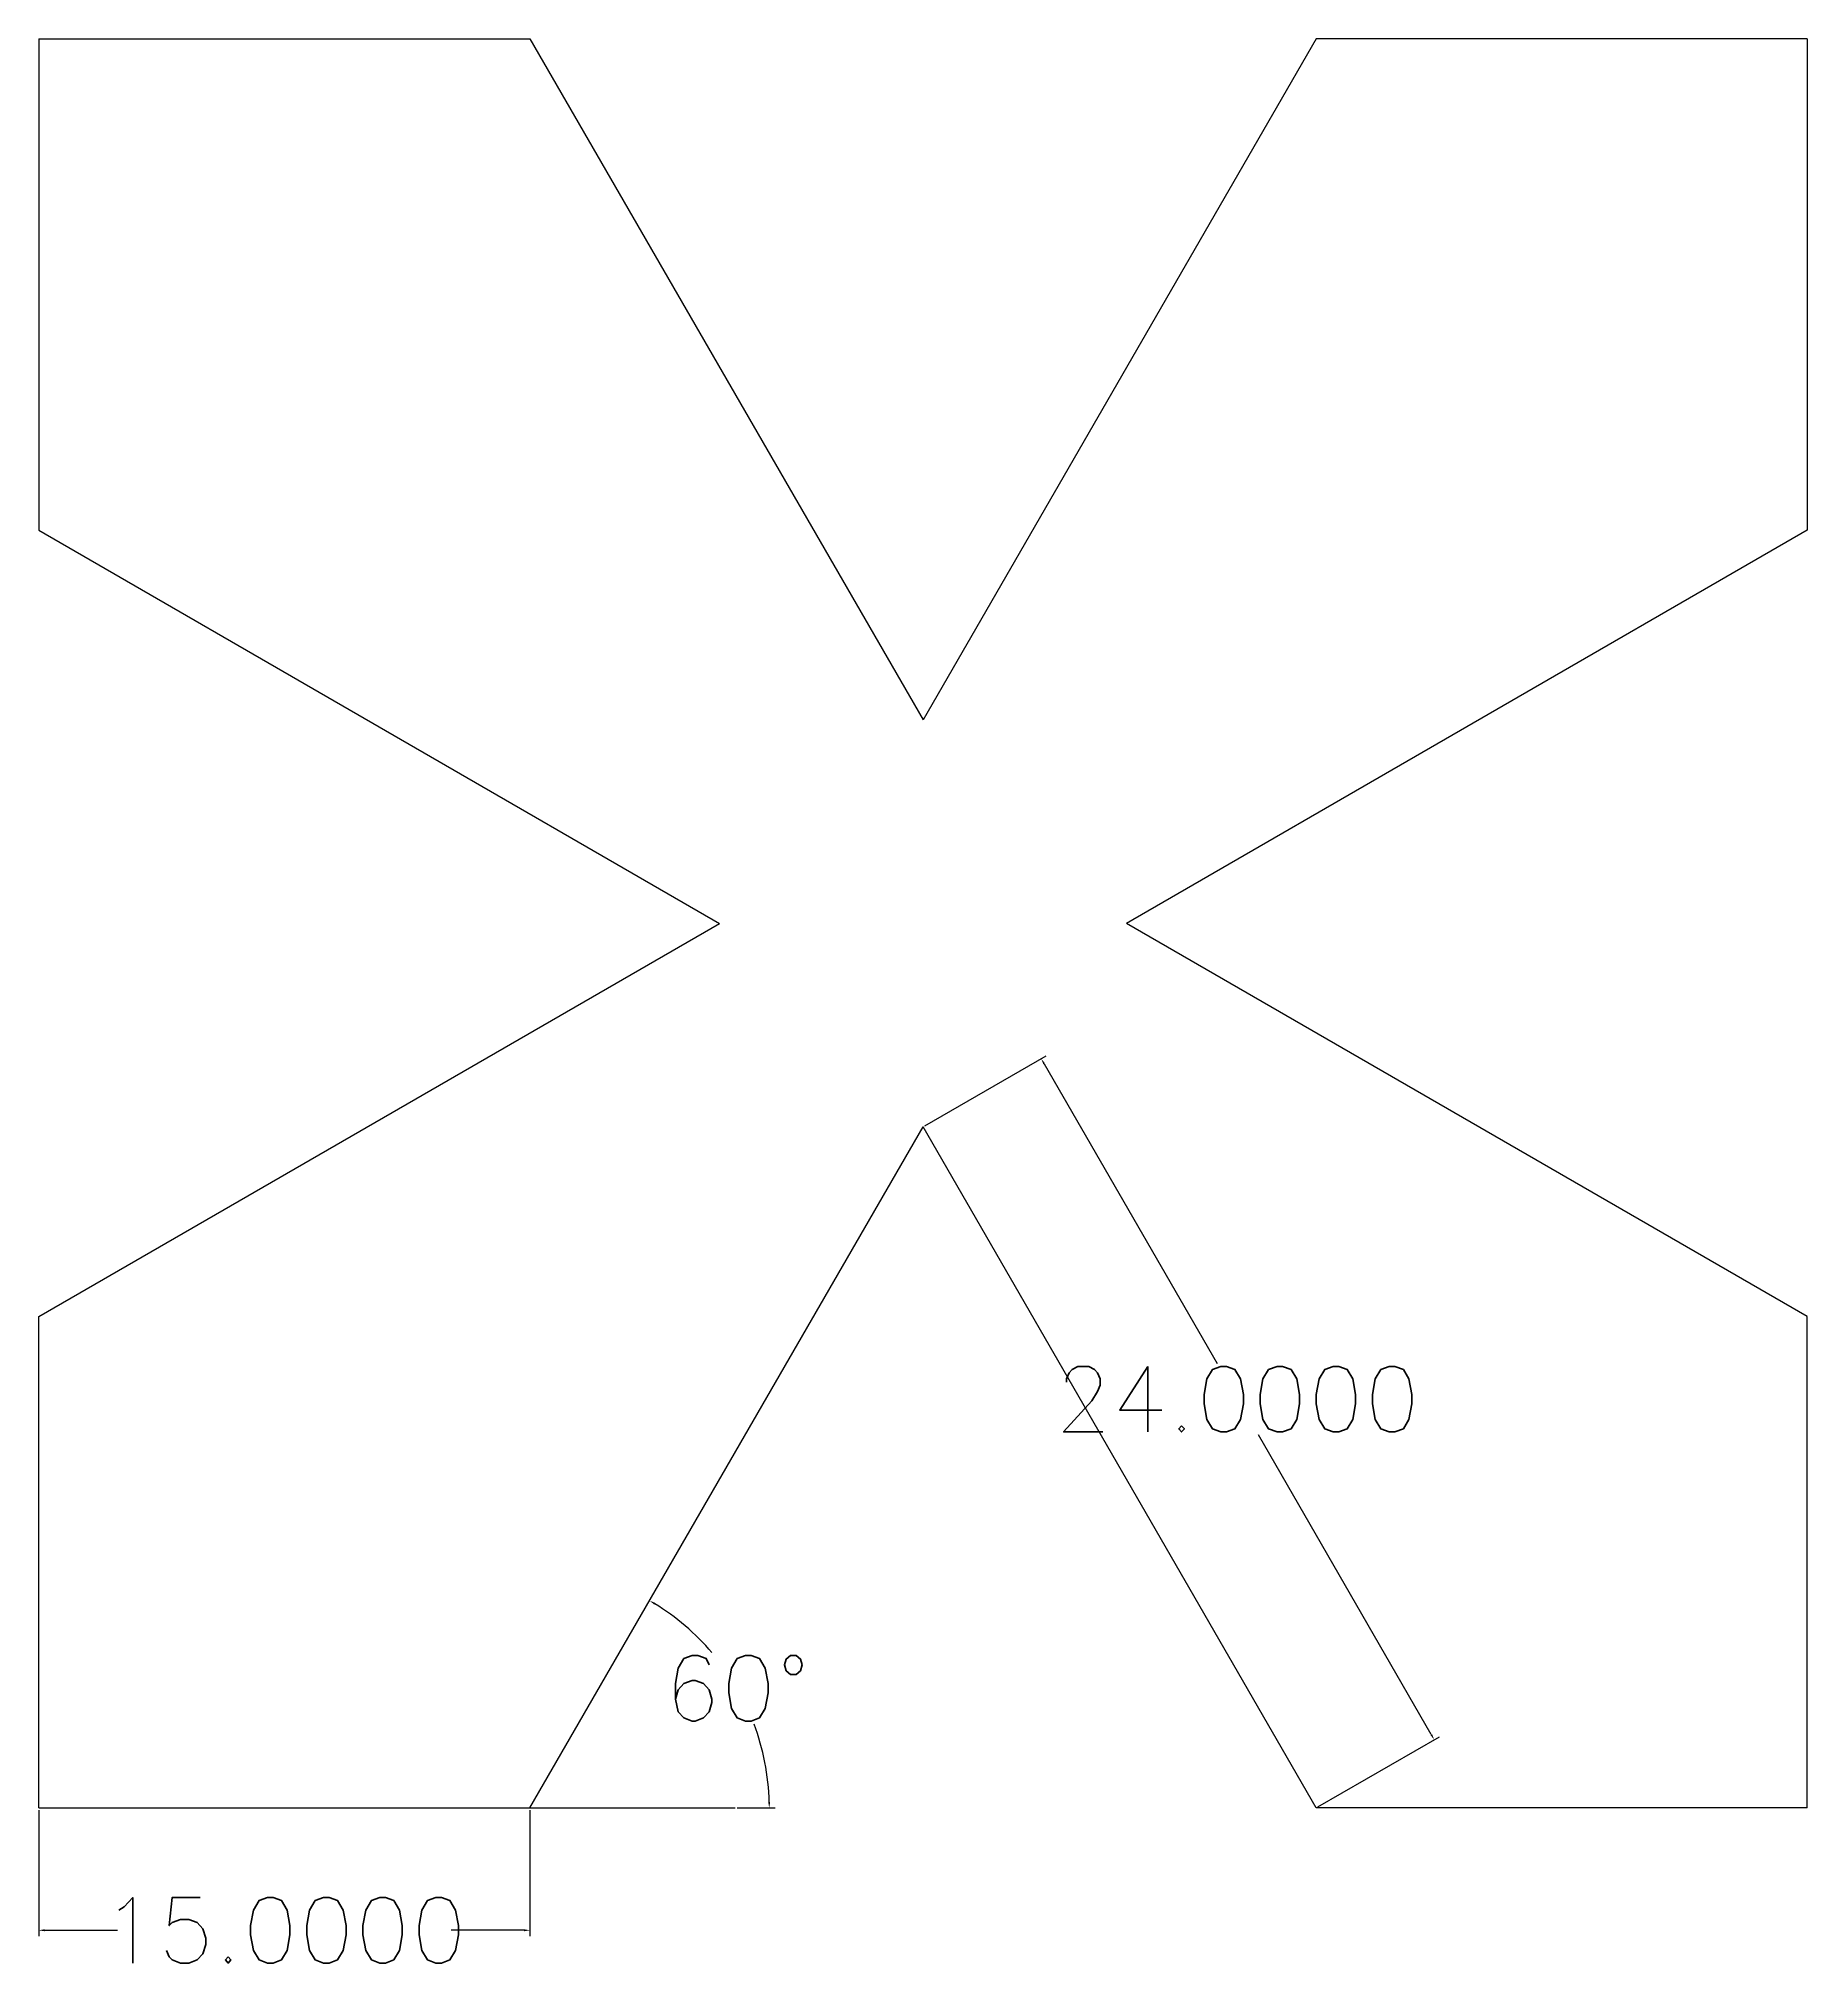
# Model space of a CAD drawing. Header units: inches. Extents: x 0 to 54, y -5 to 54.
import ezdxf

# ---------------------------------------------------------------- set-up
doc = ezdxf.new("R2010")
doc.units = ezdxf.units.IN
doc.header["$MEASUREMENT"] = 0
doc.styles.get("Standard").update_dxf_attribs({"font": 'txt.shx', "height": 2})
doc.dimstyles.get("Standard").update_dxf_attribs({"dimtxt": 0.18, "dimasz": 0.18, "dimexe": 0.18, "dimexo": 0.0625, "dimgap": 0.09, "dimtad": 0, "dimtih": 1, "dimtoh": 1, "dimdec": 4, "dimzin": 0, "dimdsep": 46, "dimtxsty": 'Standard', "dimcen": 0.09, "dimadec": 0, "dimazin": 0, "dimtfac": 1, "dimtdec": 4, "dimtofl": 0, "dimtmove": 0, "dimatfit": 3, "dimfxl": 1, "dimtolj": 1, "dimtzin": 0, "dimarcsym": 0})

# ---------------------------------------------------------------- blocks, each defined once
blk = doc.blocks.new('*D4')
at = {"color": 0, "lineweight": -2}
for p, q in [((27.054, 20.816), (30.765, 22.958)), ((30.699, 22.713), (35.98, 13.566)), ((42.519, 2.24), (37.239, 11.386)), ((39.054, 0.031), (42.765, 2.174))]:
    blk.add_line(p, q, dxfattribs=at)
at = {"color": 0}
for points in [[(30.725, 22.728), (30.673, 22.698), (30.609, 22.868)], [(42.545, 2.255), (42.493, 2.225), (42.609, 2.084)]]:
    blk.add_solid(points, dxfattribs=at)
at = {"layer": 'Defpoints', "color": 0}
for p in [(27, 20.785), (42.609, 2.084), (39, 0)]:
    blk.add_point(p, dxfattribs=at)
at = {"color": 0, "insert": (36.609, 12.476), "char_height": 2, "attachment_point": 5}
blk.add_mtext('\\A1;24.0000', dxfattribs=at)
blk = doc.blocks.new('*D5')
at = {"color": 0, "lineweight": -2}
blk.add_line((21.324, 0), (22.486, 0), dxfattribs=at)
for start, end in [(40.48087, 58.58834), (1.41166, 20.53661)]:
    blk.add_arc((15, 0), 7.306, start, end, dxfattribs=at)
at = {"color": 0}
for points in [[(18.792, 6.209), (18.823, 6.261), (18.653, 6.327)], [(22.334, 0.18), (22.274, 0.18), (22.306, 0)]]:
    blk.add_solid(points, dxfattribs=at)
at = {"layer": 'Defpoints', "color": 0}
for p in [(27, 20.785), (21.865, 2.499), (15, 0), (15, 0), (21.261, 0)]:
    blk.add_point(p, dxfattribs=at)
at = {"color": 0, "insert": (21.327, 3.653), "char_height": 2, "attachment_point": 5}
blk.add_mtext('\\A1;60°', dxfattribs=at)
blk = doc.blocks.new('*D6')
at = {"color": 0, "lineweight": -2}
for p, q in [((0, -0.062), (0, -3.913)), ((15, -0.062), (15, -3.913)), ((0.18, -3.733), (2.41, -3.733)), ((14.82, -3.733), (12.59, -3.733))]:
    blk.add_line(p, q, dxfattribs=at)
at = {"color": 0}
for points in [[(0.18, -3.703), (0.18, -3.763), (0, -3.733)], [(14.82, -3.703), (14.82, -3.763), (15, -3.733)]]:
    blk.add_solid(points, dxfattribs=at)
at = {"layer": 'Defpoints', "color": 0}
for p in [(0, 0), (15, 0), (15, -3.733)]:
    blk.add_point(p, dxfattribs=at)
at = {"color": 0, "insert": (7.5, -3.733), "char_height": 2, "attachment_point": 5}
blk.add_mtext('\\A1;15.0000', dxfattribs=at)

msp = doc.modelspace()

# ---------------------------------------------------------------- linework, layer by layer
for p, q in [((0, 54), (15, 54)), ((0, 54), (0, 39)), ((15, 54), (27, 33.21539)), ((39, 54), (27, 33.21539)), ((54, 54), (39, 54)), ((54, 54), (54, 39)), ((0, 39), (20.78461, 27)), ((54, 39), (33.21539, 27)), ((0, 15), (20.78461, 27)), ((54, 15), (33.21539, 27)), ((15, 0), (27, 20.78461)), ((39, 0), (27, 20.78461)), ((0, 0), (0, 15)), ((54, 0), (54, 15)), ((0, 0), (15, 0)), ((15, 0), (21.26112, 0)), ((54, 0), (39, 0))]:
    msp.add_line(p, q)

# ---------------------------------------------------------------- dimensions: what is measured, and where the dimension line sits
dim = msp.add_aligned_dim(p1=(27, 20.78461), p2=(39, 0), distance=4.16772, dimstyle='Standard')
dim.commit()
dim.dimension.update_dxf_attribs({"geometry": '*D4', "text_midpoint": (36.60935, 12.47617)})
dim = msp.add_angular_dim_2l(base=(21.86532, 2.49877), line1=((15, 0), (21.26112, 0)), line2=((15, 0), (27, 20.78461)), dimstyle='Standard')
dim.commit()
dim.dimension.update_dxf_attribs({"geometry": '*D5', "text_midpoint": (21.32711, 3.65296)})
dim = msp.add_linear_dim(base=(15, -3.7334), p1=(0, 0), p2=(15, 0), dimstyle='Standard')
dim.commit()
dim.dimension.update_dxf_attribs({"geometry": '*D6', "text_midpoint": (7.5, -3.7334)})

doc.saveas('drawing.dxf')
